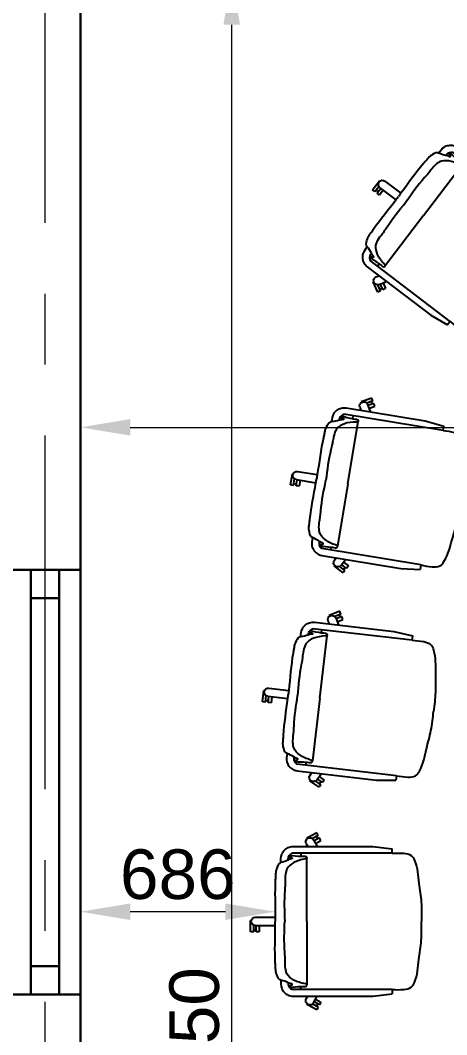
# Model space of a CAD drawing. Header units: millimetres. Extents: x 131588 to 171225, y -200198 to -177978.
# Drawn here: x 133822 to 135326, y -184085 to -180502 of the extents above; entities that cross this region are included whole.
import ezdxf

# ---------------------------------------------------------------- set-up
doc = ezdxf.new("R2010")
doc.units = ezdxf.units.MM
doc.header["$MEASUREMENT"] = 0
doc.linetypes.add('CENTER', pattern=[2, 1.25, -0.25, 0.25, -0.25])
doc.layers.add('ceco.net 343', color=7, linetype='Continuous')
doc.layers.add('ceco.net 345', color=7, linetype='Continuous')
for name, color, linetype, lineweight in [('CEN-1', 1, 'CENTER', 18), ('DIMLINE', 10, 'Continuous', 18), ('MAIN', 3, 'Continuous', 30), ('MAIN-4', 6, 'Continuous', 30)]:
    doc.layers.add(name, color=color, linetype=linetype, lineweight=lineweight)
doc.styles.get("Standard").update_dxf_attribs({"font": ''})
doc.styles.get('Standard').set_extended_font_data('Arial')
doc.dimstyles.new('DIM-50', dxfattribs={"dimscale": 50, "dimtxt": 2.5, "dimasz": 2.5, "dimexe": 1.5, "dimexo": 0.05, "dimgap": 0.6, "dimtad": 1, "dimzin": 9, "dimdsep": 46, "dimtxsty": 'Standard', "dimcen": 0, "dimclrd": 32, "dimclre": 32, "dimadec": 0, "dimazin": 0, "dimtp": 0.1, "dimtm": 0.1, "dimtfac": 0.71, "dimtofl": 0, "dimtmove": 1, "dimatfit": 3, "dimfxl": 1, "dimtolj": 1, "dimtzin": 7, "dimlwd": -1, "dimlwe": -1, "dimarcsym": 1})

# ---------------------------------------------------------------- blocks, each defined once
blk = doc.blocks.new('Ceco.NET-Furniture-Tm-343')
at = {"layer": 'ceco.net 343'}
for p, q in [((-14.6, 586.6), (-14.6, 516.1)), ((36.5, 603.1), (-3.4, 603.1)), ((-3.4, 600.8), (-3.4, 603.1)), ((36.5, 592.4), (13.4, 592.4)), ((14.6, 586.6), (14.6, 516.1)), ((36.5, 583.1), (14.6, 583.1)), ((29.8, 592.4), (29.8, 583.1)), ((36.5, 592.4), (36.5, 603.1)), ((36.5, 572.5), (36.5, 583.1)), ((14.6, 572.5), (36.5, 572.5)), ((-264.5, 453.5), (-264.5, 171.6)), ((-240.6, 103.8), (-240.6, 458.1)), ((240.6, 103.8), (240.6, 458.1)), ((264.5, 453.5), (264.5, 171.6)), ((-312.7, 369.9), (-293.6, 404.9)), ((-291.6, 403.8), (-293.6, 404.9)), ((-273.7, 406.9), (-264.5, 401.9)), ((-240.6, 425.7), (-230, 425.7)), ((0, 404.4), (-223.3, 404.4)), ((0, 404.4), (223.3, 404.4)), ((240.6, 425.7), (230, 425.7)), ((273.7, 406.9), (264.5, 401.9)), ((291.6, 403.8), (293.6, 404.9)), ((312.7, 369.9), (293.6, 404.9)), ((-303.3, 364.8), (-312.7, 369.9)), ((-303.3, 364.8), (-292.2, 385)), ((-300.1, 370.7), (-291.9, 366.2)), ((-295.1, 360.3), (-284.6, 379.5)), ((-285.7, 355.3), (-295.1, 360.3)), ((-287.7, 381.2), (-264.5, 368.6)), ((-275.3, 374.5), (-285.7, 355.3)), ((287.7, 381.2), (264.5, 368.6)), ((275.3, 374.5), (285.7, 355.3)), ((295.1, 360.3), (284.6, 379.5)), ((285.7, 355.3), (295.1, 360.3)), ((300.1, 370.7), (291.9, 366.2)), ((303.3, 364.8), (292.2, 385)), ((303.3, 364.8), (312.7, 369.9)), ((-264.5, 171.6), (-256.4, 103.8)), ((264.5, 171.6), (256.4, 103.8)), ((-240.6, 103.8), (-256.4, 103.8)), ((240.6, 103.8), (256.4, 103.8))]:
    blk.add_line(p, q, dxfattribs=at)
for centre, start, end in [((0, 586.6), 0, 180), ((-280.7, 394), 61.4687, 241.4687), ((280.7, 394), 298.5313, 118.5313)]:
    blk.add_arc(centre, 14.6, start, end, dxfattribs=at)
for points, knots in [([(-228.5, 469.1), (-228.1, 467), (-227.5, 463.6), (-226.2, 459.1), (-224.3, 456.1), (-220.7, 456), (-220.9, 463.7), (-213.8, 474.6), (-209.7, 488.8), (-204.2, 506.8), (-190.9, 509.8), (-179.6, 514), (-171.5, 515), (-160, 515.2), (-107.3, 518.8), (-53.6, 516), (-4.9, 516.1), (0, 516.1)], [0, 0, 0, 0, 6.319527, 10.520466, 14.333557, 15.662011, 19.937156, 31.287468, 58.127662, 62.385789, 86.772956, 90.973895, 99.054563, 110.983527, 125.657102, 257.252158, 271.865148, 271.865148, 271.865148, 271.865148]), ([(228.5, 469.1), (228.1, 467), (227.5, 463.6), (226.2, 459.1), (224.3, 456.1), (220.7, 456), (220.9, 463.7), (213.8, 474.6), (209.7, 488.8), (204.2, 506.8), (190.9, 509.8), (179.6, 514), (171.5, 515), (160, 515.2), (107.3, 518.8), (53.6, 516), (4.9, 516.1), (0, 516.1)], [0, 0, 0, 0, 6.319527, 10.520466, 14.333557, 15.662011, 19.937156, 31.287468, 58.127662, 62.385789, 86.772956, 90.973895, 99.054563, 110.983527, 125.657102, 257.252158, 271.865148, 271.865148, 271.865148, 271.865148]), ([(-207.5, 496.1), (-217.5, 496.5), (-233.4, 497), (-251.7, 485.2), (-262, 470.9), (-263.7, 459.5), (-264.5, 453.5)], [0, 0, 0, 0, 29.208507, 46.595402, 62.811245, 80.611179, 80.611179, 80.611179, 80.611179]), ([(-216.6, 470.9), (-220.2, 470.8), (-225.9, 470.6), (-234.6, 466.2), (-238.2, 461.3), (-240.6, 458.1)], [0, 0, 0, 0, 10.710336, 16.651361, 28.618788, 28.618788, 28.618788, 28.618788]), ([(-233.1, 466.5), (-231.6, 452.7), (-230.1, 437.5), (-229.8, 417.4), (-231.9, 404.5), (-221.7, 404), (-217.7, 424.7), (-211.9, 447.7), (-191.7, 473.6), (-168.3, 480.5), (-149.3, 481.9), (-128, 481.1), (-79.4, 485.9), (-36.4, 484.2), (0, 482.9)], [0, 0, 0, 0, 41.011213, 44.996574, 62.720356, 65.377264, 71.318289, 114.590003, 147.537826, 160.140643, 186.842231, 204.112129, 224.083166, 333.09451, 333.09451, 333.09451, 333.09451]), ([(233.1, 466.5), (231.6, 452.7), (230.1, 437.5), (229.8, 417.4), (231.9, 404.5), (221.7, 404), (217.7, 424.7), (211.9, 447.7), (191.7, 473.6), (168.3, 480.5), (149.3, 481.9), (128, 481.1), (79.4, 485.9), (36.4, 484.2), (0, 482.9)], [0, 0, 0, 0, 41.011213, 44.996574, 62.720356, 65.377264, 71.318289, 114.590003, 147.537826, 160.140643, 186.842231, 204.112129, 224.083166, 333.09451, 333.09451, 333.09451, 333.09451]), ([(207.5, 496.1), (217.5, 496.5), (233.4, 497), (251.7, 485.2), (262, 470.9), (263.7, 459.5), (264.5, 453.5)], [0, 0, 0, 0, 29.208507, 46.595402, 62.811245, 80.611179, 80.611179, 80.611179, 80.611179]), ([(216.6, 470.9), (220.2, 470.8), (225.9, 470.6), (234.6, 466.2), (238.2, 461.3), (240.6, 458.1)], [0, 0, 0, 0, 10.710336, 16.651361, 28.618788, 28.618788, 28.618788, 28.618788]), ([(-240.6, 103.8), (-241.2, 90.4), (-242.2, 68.2), (-237.1, 36.2), (-196.1, 14.4), (-139.4, 11.4), (-67.7, -0.7), (-22.7, -0.2), (0, 0)], [0, 0, 0, 0, 40.81739, 67.978422, 88.933831, 171.599307, 238.507879, 306.350167, 306.350167, 306.350167, 306.350167]), ([(240.6, 103.8), (241.2, 90.4), (242.2, 68.2), (237.1, 36.2), (196.1, 14.4), (139.4, 11.4), (67.7, -0.7), (22.7, -0.2), (0, 0)], [0, 0, 0, 0, 40.81739, 67.978422, 88.933831, 171.599307, 238.507879, 306.350167, 306.350167, 306.350167, 306.350167])]:
    blk.add_open_spline(points, degree=3, knots=knots, dxfattribs=at)
blk = doc.blocks.new('*D626')
at = {"layer": 'Defpoints', "color": 0, "ltscale": 100, "transparency": 16777216}
for p in [(133909.6, -180218.1), (132262.4, -193218.1), (133909.6, -193218.1)]:
    blk.add_point(p, dxfattribs=at)
at = {"layer": 'DIMLINE', "color": 32, "linetype": 'ByBlock', "ltscale": 100, "transparency": 16777216}
for p, q in [((133906.1, -180218.1), (132157.4, -180218.1)), ((132262.4, -180393.1), (132262.4, -193043.1)), ((133906.1, -193218.1), (132157.4, -193218.1))]:
    blk.add_line(p, q, dxfattribs=at)
at = {"layer": 'DIMLINE', "color": 32, "ltscale": 100, "transparency": 16777216}
for points in [[(132233.2, -180393.1), (132291.6, -180393.1), (132262.4, -180218.1)], [(132233.2, -193043.1), (132291.6, -193043.1), (132262.4, -193218.1)]]:
    blk.add_solid(points, dxfattribs=at)
at = {"layer": 'DIMLINE', "color": 0, "ltscale": 100, "transparency": 16777216, "insert": (132131, -186718.1), "char_height": 175, "attachment_point": 5, "rotation": 90}
blk.add_mtext('\\A1;13000', dxfattribs=at)
blk = doc.blocks.new('*D643')
at = {"layer": 'Defpoints', "color": 0, "ltscale": 100, "transparency": 16777216}
for p in [(134567.8, -180343.1), (134785.6, -180343.1), (134785.6, -187893.1)]:
    blk.add_point(p, dxfattribs=at)
at = {"layer": 'DIMLINE', "color": 32, "linetype": 'ByBlock', "ltscale": 100, "transparency": 16777216}
for p, q in [((134782.1, -180343.1), (134462.8, -180343.1)), ((134567.8, -187718.1), (134567.8, -180518.1)), ((134782.1, -187893.1), (134462.8, -187893.1))]:
    blk.add_line(p, q, dxfattribs=at)
at = {"layer": 'DIMLINE', "color": 32, "ltscale": 100, "transparency": 16777216}
for points in [[(134538.6, -180518.1), (134597, -180518.1), (134567.8, -180343.1)], [(134538.6, -187718.1), (134597, -187718.1), (134567.8, -187893.1)]]:
    blk.add_solid(points, dxfattribs=at)
at = {"layer": 'DIMLINE', "color": 0, "ltscale": 100, "transparency": 16777216, "insert": (134436.4, -184118.1), "char_height": 175, "attachment_point": 5, "rotation": 90}
blk.add_mtext('\\A1;7550', dxfattribs=at)
blk = doc.blocks.new('*D644')
at = {"layer": 'Defpoints', "color": 0, "ltscale": 100, "transparency": 16777216}
for p in [(139225.6, -181939.9), (134034.6, -181970.2), (139225.6, -181970.2)]:
    blk.add_point(p, dxfattribs=at)
at = {"layer": 'DIMLINE', "color": 32, "linetype": 'ByBlock', "ltscale": 100, "transparency": 16777216}
for p, q in [((134034.6, -181966.7), (134034.6, -181834.9)), ((139225.6, -181966.7), (139225.6, -181834.9)), ((134209.6, -181939.9), (139050.6, -181939.9))]:
    blk.add_line(p, q, dxfattribs=at)
at = {"layer": 'DIMLINE', "color": 32, "ltscale": 100, "transparency": 16777216}
for points in [[(134209.6, -181910.7), (134209.6, -181969), (134034.6, -181939.9)], [(139050.6, -181910.7), (139050.6, -181969), (139225.6, -181939.9)]]:
    blk.add_solid(points, dxfattribs=at)
at = {"layer": 'DIMLINE', "color": 0, "ltscale": 100, "transparency": 16777216, "insert": (136630.1, -181808.5), "char_height": 175, "attachment_point": 5}
blk.add_mtext('\\A1;5191', dxfattribs=at)
blk = doc.blocks.new('*D667')
at = {"layer": 'Defpoints', "color": 0, "ltscale": 100, "transparency": 16777216}
for p in [(134034.6, -183650.4), (134034.6, -183776.8), (134720.5, -183775.8)]:
    blk.add_point(p, dxfattribs=at)
at = {"layer": 'DIMLINE', "color": 32, "linetype": 'ByBlock', "ltscale": 100, "transparency": 16777216}
for p, q in [((134034.6, -183773.3), (134034.6, -183545.4)), ((134720.5, -183772.3), (134720.5, -183545.4)), ((134545.5, -183650.4), (134209.6, -183650.4))]:
    blk.add_line(p, q, dxfattribs=at)
at = {"layer": 'DIMLINE', "color": 32, "ltscale": 100, "transparency": 16777216}
for points in [[(134209.6, -183621.3), (134209.6, -183679.6), (134034.6, -183650.4)], [(134545.5, -183621.3), (134545.5, -183679.6), (134720.5, -183650.4)]]:
    blk.add_solid(points, dxfattribs=at)
at = {"layer": 'DIMLINE', "color": 0, "ltscale": 100, "transparency": 16777216, "insert": (134377.5, -183519.1), "char_height": 175, "attachment_point": 5}
blk.add_mtext('\\A1;686', dxfattribs=at)

msp = doc.modelspace()

# ---------------------------------------------------------------- linework, layer by layer
at = {"layer": 'CEN-1', "ltscale": 1000}
msp.add_lwpolyline([(133909.578, -180218.138), (153909.578, -180218.138), (153909.578, -193218.138), (133909.578, -193218.138)], close=True, dxfattribs=at)
at = {"layer": 'MAIN', "color": 5, "ltscale": 100}
for p, q in [((133859.578, -182443.138), (133859.578, -183943.138)), ((133959.578, -182443.138), (133959.578, -183943.138))]:
    msp.add_line(p, q, dxfattribs=at)
for points in [[(134034.578, -182443.138), (134034.578, -183943.138), (133784.578, -183943.138), (133784.578, -182443.138)], [(133959.578, -182543.138), (133959.578, -183843.138), (133859.578, -183843.138), (133859.578, -182543.138)]]:
    msp.add_lwpolyline(points, close=True, dxfattribs=at)
at = {"layer": 'MAIN-4', "ltscale": 1000}
msp.add_line((134034.578, -180468.138), (134034.578, -185918.138), dxfattribs=at)

# ---------------------------------------------------------------- block references
at = {"layer": 'ceco.net 345', "xscale": -1}
for p, rotation in [((135566.538, -181437.078), 52.73869178732808), ((135376.407, -182205.421), 80.61631094757608), ((135279.867, -182943.038), 83.3480177652905), ((135237.68, -183684.513), 90)]:
    msp.add_blockref('Ceco.NET-Furniture-Tm-343', p, dxfattribs=dict(at, rotation=rotation))

# ---------------------------------------------------------------- dimensions: what is measured, and where the dimension line sits
at = {"layer": 'DIMLINE', "ltscale": 100}
for base, p1, p2, override, picture, middle in [((132262.393, -193218.138), (133909.578, -180218.138), (133909.578, -193218.138), {"dimscale": 70}, '*D626', (132130.983, -186718.138)), ((134567.79, -180343.138), (134785.633, -187893.138), (134785.633, -180343.138), {"dimscale": 70, "dimtofl": 1}, '*D643', (134436.44, -184118.138))]:
    dim = msp.add_linear_dim(base=base, p1=p1, p2=p2, angle=90, dimstyle='DIM-50', override=override, dxfattribs=at)
    dim.commit()
    dim.dimension.update_dxf_attribs({"geometry": picture, "text_midpoint": middle})
for base, p1, p2, override, picture, middle in [((139225.578, -181939.857), (134034.578, -181970.18), (139225.578, -181970.18), {"dimscale": 70, "dimtofl": 1}, '*D644', (136630.078, -181808.506)), ((134034.578, -183650.447), (134720.516, -183775.836), (134034.578, -183776.766), {"dimscale": 70, "dimdec": 0, "dimtofl": 1}, '*D667', (134377.547, -183519.096))]:
    dim = msp.add_linear_dim(base=base, p1=p1, p2=p2, dimstyle='DIM-50', override=override, dxfattribs=at)
    dim.commit()
    dim.dimension.update_dxf_attribs({"geometry": picture, "text_midpoint": middle})

doc.saveas('drawing.dxf')
